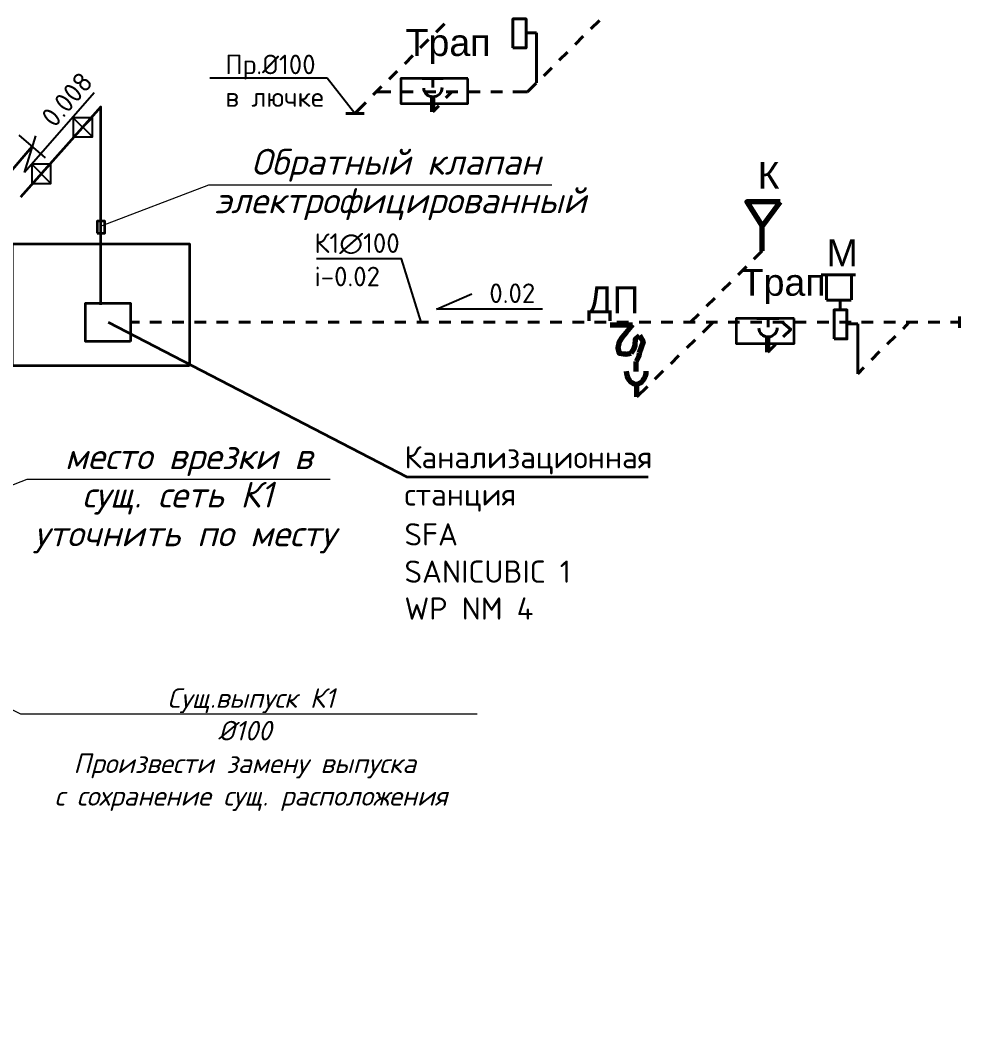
# Model space of a CAD drawing. Header units: millimetres. Extents: x -10178924 to 11692288, y -947381 to 58396.
# Drawn here: x -71939 to -61132, y 3215 to 14689 of the extents above; entities that cross this region are included whole.
import ezdxf
from ezdxf import colors
from ezdxf.entities.mleader import LeaderData, LeaderLine
from ezdxf.math import Vec2, Vec3

# ---------------------------------------------------------------- set-up
doc = ezdxf.new("R2010")
doc.units = ezdxf.units.MM
for name, color, linetype in [('!!!!!площадь', 210, 'Continuous'), ('_надписи канализация', 7, 'Continuous'), ('PDF _!!!!!площадь', 7, 'Continuous'), ('PDF __надписи канализация', 7, 'Continuous'), ('PDF _сети', 3, 'Continuous')]:
    doc.layers.add(name, color=color, linetype=linetype)
doc.layers.add('PDF _!К1', color=7, linetype='Continuous', true_color=0xb85c00)
doc.layers.add('PDF _!К3', color=30, linetype='Continuous', true_color=0xff7f00)
doc.layers.add('PDF _0', color=7, linetype='Continuous', lineweight=9)
doc.layers.add('PDF _Текст', color=7, linetype='Continuous', lineweight=5)
doc.styles.add('GOST 2.304', font='isocpeur.ttf')
doc.styles.add('ISOCPEUR', font='isocpeui.ttf', dxfattribs={"width": 0.9})
doc.styles.add('PDF ArialMT', font='arial.ttf')
doc.styles.add('PDF ISOCPEUR', font='isocpeur.ttf')
doc.styles.add('PDF ISOCPEUR Italic', font='isocpeui.ttf')
doc.styles.add('ОЛЬГА', font='isocpeui.ttf', dxfattribs={"height": 280})

# ---------------------------------------------------------------- blocks, each defined once
blk = doc.blocks.new('_None')

msp = doc.modelspace()

# ---------------------------------------------------------------- linework, layer by layer
for p, q in [((-71110.4, 13874.5, 2956.2), (-71893, 12976.6, 2956.2)), ((-71343.7, 13594.9), (-71128.1, 13379.4)), ((-71128.1, 13594.9), (-71343.7, 13379.4)), ((-71893, 12976.6, 2956.2), (-71764.3, 13391.1, 2956.2)), ((-71810.4, 13071.5), (-71594.8, 12856)), ((-71594.8, 13071.5), (-71810.4, 12856)), ((-67259.9, 11439.7), (-66862.9, 11615)), ((-66068.8, 11439.7), (-67259.9, 11439.7))]:
    msp.add_line(p, q)
for points in [[(-71343.7, 13379.4), (-71128.1, 13379.4), (-71128.1, 13594.9), (-71343.7, 13594.9)], [(-71810.4, 12856), (-71594.8, 12856), (-71594.8, 13071.5), (-71810.4, 13071.5)]]:
    msp.add_lwpolyline(points, close=True)
at = {"layer": 'PDF _!!!!!площадь', "lineweight": 25}
msp.add_lwpolyline([(-67434.1, 11293.8), (-67654.3, 12009.2), (-68611, 12009.2)], dxfattribs=at)
at = {"layer": 'PDF _!К1', "color": 3, "lineweight": 40}
for points in [[(-66401.2, 14380), (-66253, 14380), (-66253, 14706), (-66401.2, 14706)], [(-62790, 11107.5), (-62646.1, 11107.5), (-62646.1, 11433.5), (-62790, 11433.5)]]:
    msp.add_lwpolyline(points, close=True, dxfattribs=at)
for points in [[(-66134.5, 14549.3), (-66248.8, 14549.3)], [(-66134.5, 13986.3), (-66134.5, 14549.3)], [(-62934, 11827.2), (-62548.7, 11827.2)], [(-62874.7, 11547.8), (-62874.7, 11818.7)], [(-62595.3, 11547.8), (-62595.3, 11818.7)], [(-62874.7, 11543.6), (-62599.5, 11543.6)], [(-62722.3, 11429.3), (-62722.3, 11530.9)], [(-62523.3, 11276.9), (-62637.6, 11276.9)], [(-62523.3, 10713.8), (-62523.3, 11276.8)]]:
    msp.add_lwpolyline(points, dxfattribs=at)
at = {"layer": 'PDF _!К1', "color": 7, "lineweight": 35}
for points in [[(-66909.2, 14037.1), (-67662.7, 14037.1), (-67662.7, 13753.5), (-66909.2, 13753.5)], [(-63238.8, 11336.1), (-63890.7, 11336.1), (-63890.7, 11056.7), (-63238.8, 11056.7)]]:
    msp.add_lwpolyline(points, close=True, dxfattribs=at)
at = {"layer": 'PDF _!К1', "color": 242, "lineweight": 35, "true_color": 0xb8002e}
for points in [[(-71032.6, 11488.5), (-71032.6, 13715.2), (-71938.5, 12699.3)], [(-72920.7, 11975.4), (-71807.3, 13270.8)]]:
    msp.add_lwpolyline(points, dxfattribs=at)
for points in [[(-71074.9, 12297.1), (-70990.2, 12297.1), (-70990.2, 12432.6), (-71074.9, 12432.6)], [(-70037.7, 10802.7), (-72027.4, 10802.7), (-72027.4, 12174.3), (-70037.7, 12174.3)], [(-70702.4, 11077.9), (-71206.1, 11077.9), (-71206.1, 11509.7), (-70702.4, 11509.7)]]:
    msp.add_lwpolyline(points, close=True, dxfattribs=at)
at = {"layer": 'PDF _!К1', "color": 7, "lineweight": 35}
msp.add_lwpolyline([(-70952.1, 11293.8), (-67595.1, 9553.9), (-64881.6, 9553.9)], dxfattribs=at)
at = {"layer": 'PDF _!К3', "lineweight": 40}
for points in [[(-65524.8, 14595.9), (-65427.5, 14689)], [(-67171.7, 14650.9), (-67264.8, 14557.8)], [(-67349.5, 14473.1), (-67442.6, 14380)], [(-65702.6, 14418.1), (-65609.5, 14511.2)], [(-67527.3, 14295.3), (-67616.2, 14202.2)], [(-65880.4, 14240.3), (-65787.3, 14333.4)], [(-67700.8, 14117.5), (-67794, 14028.6)], [(-66054, 14066.7), (-65965.1, 14155.6)], [(-67878.6, 13943.9), (-67971.8, 13850.8)], [(-67937.9, 13884.7), (-67772.8, 13884.7)], [(-67650, 13884.7), (-67523, 13884.7)], [(-67400.3, 13884.7), (-67269, 13884.7)], [(-67154.7, 13816.9), (-67087, 13884.7)], [(-67150.5, 13884.7), (-67019.3, 13884.7)], [(-66900.7, 13884.7), (-66769.5, 13884.7)], [(-66650.9, 13884.7), (-66519.7, 13884.7)], [(-66401.2, 13884.7), (-66236.1, 13884.7)], [(-66236.1, 13884.7), (-66138.7, 13982)], [(-68056.4, 13766.1), (-68179.2, 13643.4)], [(-67302.9, 13660.3), (-67235.2, 13728)], [(-68280.8, 13643.4), (-68073.4, 13643.4)]]:
    msp.add_lwpolyline(points, dxfattribs=at)
at = {"layer": 'PDF _!К3', "color": 244, "lineweight": 40, "true_color": 0x991b1e}
for points in [[(-63691.7, 12005), (-63598.6, 12098.2)], [(-63869.5, 11827.2), (-63776.4, 11920.3)], [(-64047.4, 11649.4), (-63954.2, 11742.5)], [(-64225.2, 11475.8), (-64132, 11564.7)], [(-64403, 11293.8), (-64309.8, 11386.9)], [(-70702.4, 11293.8), (-70600.8, 11293.8)], [(-70482.2, 11293.8), (-70351, 11293.8)], [(-70232.4, 11293.8), (-70101.2, 11293.8)], [(-69982.7, 11293.8), (-69851.4, 11293.8)], [(-69732.9, 11293.8), (-69601.7, 11293.8)], [(-69483.1, 11293.8), (-69351.9, 11293.8)], [(-69233.4, 11293.8), (-69102.1, 11293.8)], [(-68983.6, 11293.8), (-68852.3, 11293.8)], [(-68729.6, 11293.8), (-68602.6, 11293.8)], [(-68479.8, 11293.8), (-68352.8, 11293.8)], [(-68230, 11293.8), (-68103, 11293.8)], [(-67980.2, 11293.8), (-67853.2, 11293.8)], [(-67730.5, 11293.8), (-67603.5, 11293.8)], [(-67480.7, 11293.8), (-67349.5, 11293.8)], [(-67230.9, 11293.8), (-67099.7, 11293.8)], [(-66981.1, 11293.8), (-66849.9, 11293.8)], [(-66731.4, 11293.8), (-66600.1, 11293.8)], [(-66481.6, 11293.8), (-66350.4, 11293.8)], [(-66231.8, 11293.8), (-66100.6, 11293.8)], [(-65982, 11293.8), (-65850.8, 11293.8)], [(-65732.3, 11293.8), (-65601, 11293.8)], [(-65482.5, 11293.8), (-65351.3, 11293.8)], [(-65232.7, 11293.8), (-65101.5, 11293.8)], [(-64983, 11293.8), (-64851.7, 11293.8)], [(-64733.2, 11293.8), (-64601.9, 11293.8)], [(-64483.4, 11293.8), (-64352.2, 11293.8)], [(-64149, 11293.8), (-64267.5, 11179.5)], [(-64229.4, 11293.8), (-64102.4, 11293.8)], [(-63979.6, 11293.8), (-63852.6, 11293.8)], [(-63729.8, 11293.8), (-63602.8, 11293.8)], [(-63480.1, 11293.8), (-63353.1, 11293.8)], [(-63361.5, 11128.7), (-63276.9, 11213.4), (-63374.2, 11293.8)], [(-63230.3, 11293.8), (-63103.3, 11293.8)], [(-62980.5, 11293.8), (-62849.3, 11293.8)], [(-62730.7, 11293.8), (-62599.5, 11293.8)], [(-62481, 11293.8), (-62349.7, 11293.8)], [(-62231.2, 11293.8), (-62100, 11293.8)], [(-62015.3, 11221.8), (-61947.6, 11293.8)], [(-61981.4, 11293.8), (-61850.2, 11293.8)], [(-61731.6, 11293.8), (-61600.4, 11293.8)], [(-61481.9, 11293.8), (-61380.3, 11293.8)], [(-61380.3, 11230.3), (-61380.3, 11357.3)], [(-62193.1, 11048.3), (-62100, 11137.2)], [(-64352.2, 11094.8), (-64445.3, 11005.9)], [(-63535.1, 10959.4), (-63450.4, 11044)], [(-64534.2, 10921.3), (-64627.3, 10828.1)], [(-62370.9, 10870.4), (-62277.8, 10963.6)], [(-62523.3, 10713.8), (-62455.6, 10785.8)], [(-64712, 10747.7), (-64805.1, 10654.5)], [(-64889.8, 10569.9), (-65008.3, 10455.6)]]:
    msp.add_lwpolyline(points, dxfattribs=at)
at = {"layer": 'PDF _0', "color": 3, "lineweight": 40}
for points in [[(-67281.7, 14037.1), (-67421.4, 14037.1), (-67184.4, 14037.1)], [(-67302.9, 13935.5), (-67302.9, 14037.1)], [(-63513.9, 11336.1), (-63653.6, 11336.1), (-63412.3, 11336.1)], [(-63530.9, 11238.8), (-63530.9, 11336.1)]]:
    msp.add_lwpolyline(points, dxfattribs=at)
at = {"layer": 'PDF _0', "color": 3, "lineweight": 70}
for points in [[(-67302.9, 13660.3), (-67302.9, 13825.4)], [(-63598.6, 12098.2), (-63598.6, 12373.3)], [(-65308.9, 11264.2), (-65054.9, 11264.2)], [(-65054.9, 11264.2), (-65126.9, 11179.5)], [(-65126.9, 11179.5), (-65173.5, 11124.5), (-65207.3, 11073.7), (-65220, 11001.7), (-65207.3, 10946.7), (-65126.9, 10934), (-65160.8, 10934)], [(-65071.9, 10946.7), (-65042.2, 10993.2), (-65025.3, 11035.6), (-65021.1, 11107.5), (-64978.7, 11145.6)], [(-64978.7, 11145.6), (-64936.4, 11073.7), (-64983, 10946.7)], [(-63535.1, 10959.4), (-63535.1, 11124.5)], [(-65126.9, 10934), (-65071.9, 10946.7)], [(-64983, 10946.7), (-64987.2, 10912.8), (-65016.8, 10853.5)], [(-65008.4, 10455.6), (-65008.4, 10595.3)]]:
    msp.add_lwpolyline(points, dxfattribs=at)
at = {"layer": 'PDF _0', "lineweight": 25}
msp.add_lwpolyline([(-71955.5, 13397.8), (-71659.1, 13143.8)], dxfattribs=at)
at = {"layer": 'PDF _0', "color": 3, "lineweight": 40}
for centre in [(-67300.8, 13933.4), (-63533, 11232.4)]:
    msp.add_arc(centre, 103.7, 182.57516, 359.91713, dxfattribs=at)
at = {"layer": 'PDF _0', "color": 3, "lineweight": 70}
for points in [[(-65126.9, 10745.6), (-65126.9, 10664.9), (-65076.7, 10599.5), (-65014.7, 10599.5)], [(-65014.7, 10599.5), (-64952.8, 10599.5), (-64902.5, 10664.9), (-64902.5, 10745.6)]]:
    msp.add_open_spline(points, degree=3, dxfattribs=at)
at = {"layer": 'PDF __надписи канализация', "lineweight": 13}
for points in [[(-71036.8, 12373.3), (-69821.9, 12839), (-69724.5, 12839), (-65965.3, 12839)], [(-73077.3, 9058.5), (-71862.4, 9528.4), (-71760.8, 9528.4), (-68454.6, 9528.4)]]:
    msp.add_lwpolyline(points, dxfattribs=at)
at = {"layer": 'PDF _сети', "lineweight": 70}
msp.add_lwpolyline([(-63395.4, 12648.5), (-63772.2, 12648.5), (-63598.6, 12373.3)], close=True, dxfattribs=at)
at = {"layer": 'PDF _Текст', "color": 3, "lineweight": 70}
msp.add_lwpolyline([(-65016.8, 10739.2), (-65016.8, 10853.5)], dxfattribs=at)

# ---------------------------------------------------------------- texts
at = {"layer": '!!!!!площадь', "color": 0, "insert": (-71722.2, 13615.1), "char_height": 220, "attachment_point": 1, "rotation": 48.92395, "style": 'GOST 2.304'}
msp.add_mtext('0.008', dxfattribs=at)
at = {"layer": '!!!!!площадь', "color": 0, "insert": (-66666.4, 11730.4, -2956.2), "char_height": 220, "attachment_point": 1, "style": 'GOST 2.304'}
msp.add_mtext('0.02', dxfattribs=at)
at = {"layer": 'PDF _Текст', "attachment_point": 4}
for s, insert, char_height, style in [('Трап', (-67607.7, 14394.3), 301.76, 'PDF ArialMT'), ('Обратный клапан', (-69344.7, 13059.6), 290.436, 'PDF ISOCPEUR Italic'), ('К', (-63649.4, 12946.5), 301.8, 'PDF ArialMT'), ('электрофицированный', (-69754.1, 12626.4), 290.45, 'PDF ISOCPEUR Italic'), ('К1∅100', (-68632.2, 12176.8), 220, 'PDF ISOCPEUR'), ('М', (-62874.7, 12074.4), 301.8, 'PDF ArialMT'), ('i-0.02', (-68632.2, 11808.5), 220, 'PDF ISOCPEUR'), ('Трап', (-63839.9, 11697.6), 301.76, 'PDF ArialMT'), ('ДП', (-65567.2, 11502.9), 301.76, 'PDF ArialMT'), ('место врезки в', (-71439, 9747.6), 290.45, 'PDF ISOCPEUR Italic'), ('Канализационная', (-67620.4, 9742.1), 250.005, 'PDF ISOCPEUR'), ('сущ. сеть К1', (-71244.2, 9315.8), 290.45, 'PDF ISOCPEUR Italic'), ('станция', (-67620.4, 9323), 250.01, 'PDF ISOCPEUR'), ('уточнить по месту', (-71786.1, 8879.8), 290.45, 'PDF ISOCPEUR Italic'), ('SFA', (-67620.4, 8908.1), 250.01, 'PDF ISOCPEUR'), ('SANICUBIC 1', (-67620.4, 8489), 250.005, 'PDF ISOCPEUR'), ('WP NM 4', (-67620.4, 8074.2), 250.01, 'PDF ISOCPEUR')]:
    msp.add_mtext(s, dxfattribs=dict(at, insert=insert, char_height=char_height, style=style))

# ---------------------------------------------------------------- leaders
at = {"layer": '!!!!!площадь', "color": 0}
ml = msp.add_multileader_mtext('Standard', dxfattribs=at)
ml.set_content('Пр.%%C100{\\C256;\\P}в лючке', style='GOST 2.304')
ml.set_leader_properties()
ml.set_arrow_properties(name='NONE')
ml.build(insert=Vec2(0, 0))
ml.multileader.update_dxf_attribs({"has_dogleg": 0, "text_left_attachment_type": 6, "text_right_attachment_type": 6, "dogleg_length": 0, "arrow_head_size": 250})
ctx = ml.context
ctx.base_point, ctx.char_height, ctx.arrow_head_size, ctx.landing_gap_size, ctx.plane_origin = Vec3(-69734.9, 14039.7), 220, 250, 100, Vec3(-67450.2, 14110.3)
ctx.left_attachment, ctx.right_attachment = 6, 6
notes = []
notes.append((ctx, [(1, (1, 1, 0), (-68489.9, 14039.7), (-1, 0), 0, [(0, [(-68179.2, 13643.4)], 0, [])])]))
ctx.mtext.insert, ctx.mtext.width, ctx.mtext.flow_direction = Vec3(-69634.9, 14303.7), 1220.729, 5
at = {"layer": '_надписи канализация', "lineweight": -2}
ml = msp.add_multileader_mtext('Standard', dxfattribs=at)
ml.set_content('\\A1;Гаситель напора', color=256, style='ISOCPEUR')
ml.set_leader_properties(lineweight=13)
ml.set_arrow_properties(name='NONE')
ml.build(insert=Vec2(0, 0))
ml.multileader.update_dxf_attribs({"text_left_attachment_type": 6, "text_right_attachment_type": 6, "dogleg_length": 100, "arrow_head_size": 300, "scale": 100})
ctx = ml.context
ctx.base_point, ctx.scale, ctx.char_height, ctx.arrow_head_size, ctx.landing_gap_size, ctx.plane_origin = Vec3(-133935.6, 12749.9), 100, 250, 300, 0.09, Vec3(-142698.1, 15081)
ctx.left_attachment, ctx.right_attachment, ctx.text_align_type = 6, 6, 1
notes.append((ctx, [(0, (1, 1, 0), (-134035.6, 12749.9), (1, 0), 100, [(1, [(-135708.9, 13639.6)], 0, [])])]))
ctx.mtext.insert, ctx.mtext.width, ctx.mtext.alignment, ctx.mtext.flow_direction = Vec3(-132610.5, 13074.9), 5926.326, 2, 5
ml = msp.add_multileader_mtext('Standard', dxfattribs=at)
ml.set_content('\\A1;Приямок{\\Fisocp3|c204; }800{\\fArial|b0|i0|c204|p34;х}800х800(h)\\P{\\fArial|b0|i0|c204|p34;с\\Fisocp3|c204; }насосом дренажным {\\A0;\\H0.91667x;ГНОМ 10-10\\A1;\\H1.09091x; \\PN=1,1 кВт \\P (1 раб)\\Fisocp3|c204; \\fISOCPEUR|b0|i0|c204|p34;(закрыть рифленым железом)}', color=256, style='ISOCPEUR')
ml.set_leader_properties(lineweight=13)
ml.set_arrow_properties(name='NONE')
ml.build(insert=Vec2(0, 0))
ml.multileader.update_dxf_attribs({"text_left_attachment_type": 6, "text_right_attachment_type": 6, "dogleg_length": 100, "arrow_head_size": 300, "scale": 100})
ctx = ml.context
ctx.base_point, ctx.scale, ctx.char_height, ctx.arrow_head_size, ctx.landing_gap_size, ctx.plane_origin = Vec3(-81834.3, 12117.1), 100, 250, 300, 0.09, Vec3(-80796.3, 12870.7)
ctx.left_attachment, ctx.right_attachment, ctx.text_align_type = 6, 6, 1
notes.append((ctx, [(1, (1, 1, 0), (-76379.4, 12117.1), (-1, 0), 100, [(1, [(-73807.1, 11110)], 0, [])])]))
ctx.mtext.insert, ctx.mtext.width, ctx.mtext.alignment, ctx.mtext.flow_direction = Vec3(-79404.5, 12442.1), 5926.326, 2, 5
at = {"layer": '_надписи канализация'}
ml = msp.add_multileader_mtext('Standard', dxfattribs=at)
ml.set_content(' Сущ.выпуск К1\\P\\pxqc;%%C100\\PПроизвести замену выпуска\\P с сохранение сущ. расположения', color=256, style='ОЛЬГА')
ml.set_leader_properties(lineweight=13)
ml.build(insert=Vec2(0, 0))
ml.multileader.update_dxf_attribs({"text_left_attachment_type": 6, "text_right_attachment_type": 6, "dogleg_length": 100, "arrow_head_size": 300})
ctx = ml.context
ctx.base_point, ctx.char_height, ctx.arrow_head_size, ctx.landing_gap_size, ctx.plane_origin = Vec3(-71839, 6891.5), 220, 300, 0.09, Vec3(-729490.5, -641739.2)
ctx.left_attachment, ctx.right_attachment, ctx.text_align_type = 6, 6, 1
notes.append((ctx, [(0, (1, 1, 0), (-71939, 6891.5), (1, 0), 100, [(0, [(-74180.2, 7968.6)], 0, [])])]))
ctx.mtext.insert, ctx.mtext.alignment, ctx.mtext.flow_direction = Vec3(-69416.4, 7177.5), 2, 5
for ctx, leaders in notes:
    for number, flags, end, landing, length, lines in leaders:
        leader = LeaderData()
        leader.index, (leader.has_last_leader_line, leader.has_dogleg_vector, leader.attachment_direction) = number, flags
        leader.last_leader_point, leader.dogleg_vector, leader.dogleg_length = Vec3(end), Vec3(landing), length
        for number, points, colour, breaks in lines:
            line = LeaderLine()
            line.index, line.vertices, line.color, line.breaks = number, Vec3.list(points), colors.encode_raw_color(colour), breaks
            leader.lines.append(line)
        ctx.leaders.append(leader)

doc.saveas('drawing.dxf')
